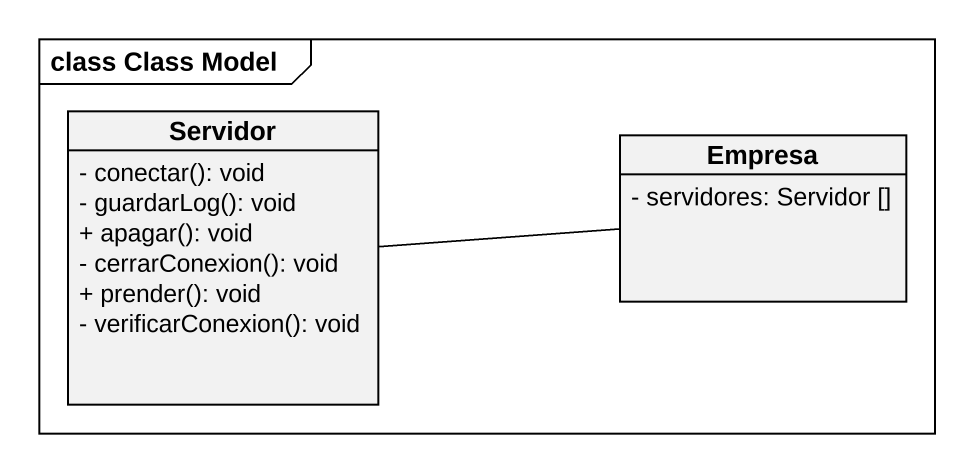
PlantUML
@startuml
mainframe class Class Model
hide circle
hide empty members
skinparam classAttributeIconSize 0
class Servidor {
  - conectar(): void
  - guardarLog(): void
  + apagar(): void
  - cerrarConexion(): void
  + prender(): void
  - verificarConexion(): void
}
class Empresa {
  - servidores: Servidor []
}
Servidor -right- Empresa
@enduml
